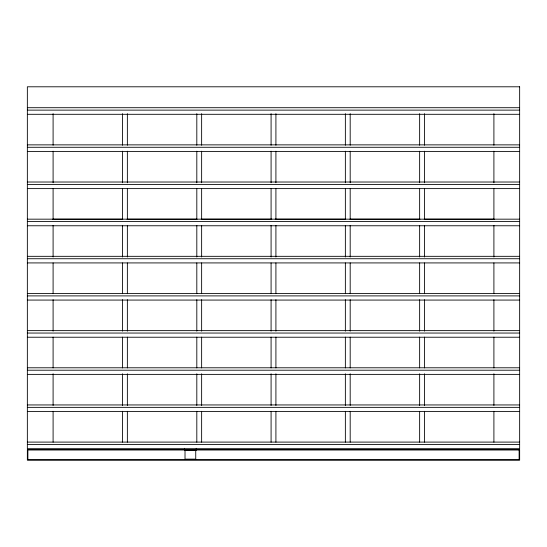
<?xml version="1.0" encoding="UTF-8"?>
<svg xmlns="http://www.w3.org/2000/svg" width="547" height="547" viewBox="0 0 547 547"><rect width="100%" height="100%" fill="white"/><g stroke="black" fill="none" stroke-linecap="round" stroke-linejoin="round"><path stroke-width="0.82" d="M27.35 107.711L519.65 107.711M27.35 110.125L519.65 110.125M27.35 114.302L519.65 114.302M27.35 144.866L519.65 144.866M27.35 147.28L519.65 147.28M27.35 151.457L519.65 151.457M27.35 182.021L519.65 182.021M27.35 184.428L519.65 184.428M27.35 188.612L519.65 188.612M27.35 219.169L519.65 219.169M52.936 219.19L122.767 219.19M127.027 219.19L196.858 219.19M201.966 219.19L271.797 219.19M275.203 219.19L345.034 219.19M350.142 219.19L419.973 219.19M424.233 219.19L494.064 219.19M27.35 221.583L519.65 221.583M27.35 225.767L519.65 225.767M27.35 256.324L519.65 256.324M27.35 258.738L519.65 258.738M27.35 262.922L519.65 262.922M27.35 293.479L519.65 293.479M27.35 295.893L519.65 295.893M27.35 300.071L519.65 300.071M27.35 330.634L519.65 330.634M27.35 333.048L519.65 333.048M27.35 337.225L519.65 337.225M27.35 367.789L519.65 367.789M27.35 370.203L519.65 370.203M27.35 374.38L519.65 374.38M27.35 404.944L519.65 404.944M27.35 407.358L519.65 407.358M27.35 411.535L519.65 411.535M27.35 442.099L519.65 442.099M27.35 444.513L519.65 444.513M493.907 113.68L493.907 145.249M493.907 151.204L493.907 182.787M493.907 188.729L493.907 219.477M493.907 225.398L493.907 257.015M493.907 262.922L493.907 293.705M493.907 299.674L493.907 331.147M493.907 337.116L493.907 367.933M493.907 373.786L493.907 405.471M493.907 411.31L493.907 442.161M424.458 113.68L424.458 145.249M424.458 151.204L424.458 182.787M424.458 188.729L424.458 219.477M424.458 225.398L424.458 257.015M424.458 262.922L424.458 293.705M424.458 299.674L424.458 331.147M424.458 337.116L424.458 367.933M424.458 373.786L424.458 405.471M424.458 411.31L424.458 442.161M419.638 113.68L419.638 145.249M419.638 151.204L419.638 182.787M419.638 188.729L419.638 219.477M419.638 225.398L419.638 257.015M419.638 262.922L419.638 293.705M419.638 299.674L419.638 331.147M419.638 337.116L419.638 367.933M419.638 373.786L419.638 405.471M419.638 411.31L419.638 442.161M350.189 113.68L350.189 145.249M350.189 151.204L350.189 182.787M350.189 188.729L350.189 219.477M350.189 225.398L350.189 257.015M350.189 262.922L350.189 293.705M350.189 299.674L350.189 331.147M350.189 337.116L350.189 367.933M350.189 373.786L350.189 405.471M350.189 411.31L350.189 442.161M345.362 113.68L345.362 145.249M345.362 151.204L345.362 182.787M345.362 188.729L345.362 219.477M345.362 225.398L345.362 257.015M345.362 262.922L345.362 293.705M345.362 299.674L345.362 331.147M345.362 337.116L345.362 367.933M345.362 373.786L345.362 405.471M345.362 411.31L345.362 442.161M275.914 113.68L275.914 145.249M275.914 151.204L275.914 182.787M275.914 188.729L275.914 219.477M275.914 225.398L275.914 257.015M275.914 262.922L275.914 293.705M275.914 299.674L275.914 331.147M275.914 337.116L275.914 367.933M275.914 373.786L275.914 405.471M275.914 411.31L275.914 442.161M271.086 113.68L271.086 145.249M271.086 151.204L271.086 182.787M271.086 188.729L271.086 219.477M271.086 225.398L271.086 257.015M271.086 262.922L271.086 293.705M271.086 299.674L271.086 331.147M271.086 337.116L271.086 367.933M271.086 373.786L271.086 405.471M271.086 411.31L271.086 442.161M201.638 113.68L201.638 145.249M201.638 151.204L201.638 182.787M201.638 188.729L201.638 219.477M201.638 225.398L201.638 257.015M201.638 262.922L201.638 293.705M201.638 299.674L201.638 331.147M201.638 337.116L201.638 367.933M201.638 373.786L201.638 405.471M201.638 411.31L201.638 442.161M196.811 113.68L196.811 145.249M196.811 151.204L196.811 182.787M196.811 188.729L196.811 219.477M196.811 225.398L196.811 257.015M196.811 262.922L196.811 293.705M196.811 299.674L196.811 331.147M196.811 337.116L196.811 367.933M196.811 373.786L196.811 405.471M196.811 411.31L196.811 442.161M196.277 448.308L196.277 450.277M184.476 448.308L184.476 450.277M127.362 113.68L127.362 145.249M127.362 151.204L127.362 182.787M127.362 188.729L127.362 219.477M127.362 225.398L127.362 257.015M127.362 262.922L127.362 293.705M127.362 299.674L127.362 331.147M127.362 337.116L127.362 367.933M127.362 373.786L127.362 405.471M127.362 411.31L127.362 442.161M122.542 113.68L122.542 145.249M122.542 151.204L122.542 182.787M122.542 188.729L122.542 219.477M122.542 225.398L122.542 257.015M122.542 262.922L122.542 293.705M122.542 299.674L122.542 331.147M122.542 337.116L122.542 367.933M122.542 373.786L122.542 405.471M122.542 411.31L122.542 442.161M53.093 113.68L53.093 145.249M53.093 151.204L53.093 182.787M53.093 188.729L53.093 219.477M53.093 225.398L53.093 257.015M53.093 262.922L53.093 293.705M53.093 299.674L53.093 331.147M53.093 337.116L53.093 367.933M53.093 373.786L53.093 405.471M53.093 411.31L53.093 442.161M519.65 86.795L27.35 86.795L27.35 448.69L519.65 448.69L519.65 86.795M519.65 449.477L27.35 449.477L27.35 460.205L519.65 460.205L519.65 449.477M519.117 450.017L27.883 450.017L27.883 459.671L519.117 459.671L519.117 450.017M195.737 450.55L185.016 450.55L185.016 459.131L195.737 459.131L195.737 450.55"/></g></svg>
